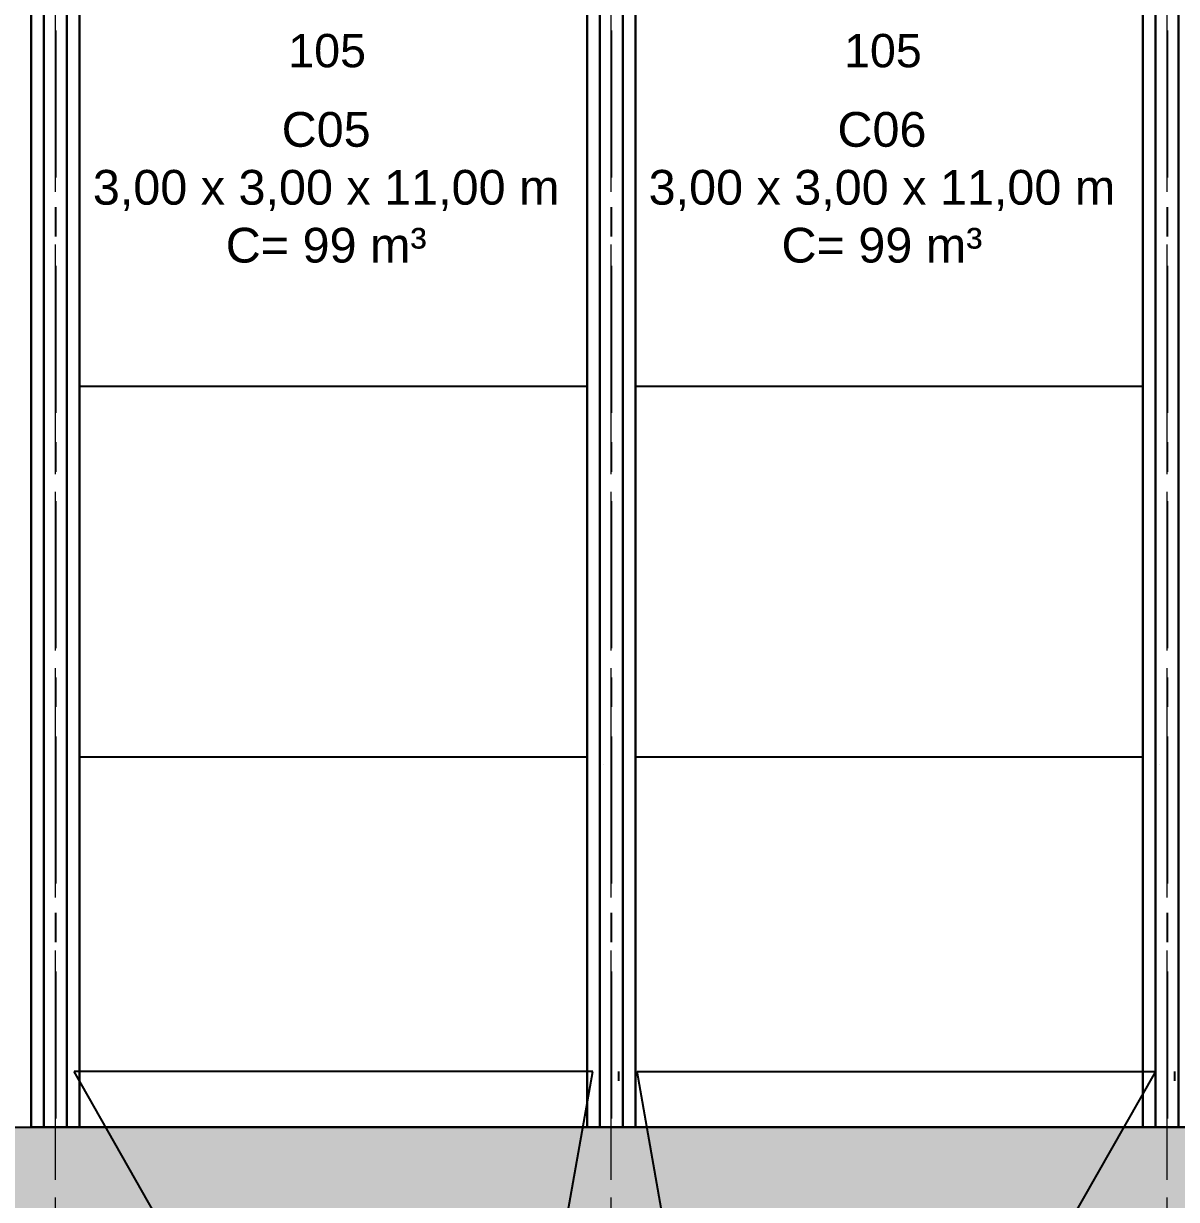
# Model space of a CAD drawing. Header units: millimetres. Extents: x 3220 to 226993, y 817 to 176024.
# Drawn here: x 149096 to 155319, y 87152 to 93500 of the extents above; entities that cross this region are included whole.
import ezdxf

# ---------------------------------------------------------------- set-up
doc = ezdxf.new("R2010")
doc.units = ezdxf.units.MM
doc.linetypes.add('AXES', pattern=[50.8, 31.75, -6.35, 6.35, -6.35])
doc.layers.add('Axe', color=1, linetype='AXES', lineweight=9)
doc.layers.add('DESSIN', color=7, linetype='Continuous', lineweight=25)
doc.layers.add('Repère', color=76, linetype='Continuous')
doc.styles.add('ARIAL_BOLD', font='arial.ttf')
doc.styles.get("Standard").update_dxf_attribs({"font": 'arial.ttf'})

# ---------------------------------------------------------------- blocks, each defined once
blk = doc.blocks.new('cell 2.5x2.5x10.2')
at = {"layer": 'Axe', "lineweight": -3, "ltscale": 25}
for p, q in [((0, 1000), (0, -10000)), ((3000, 1000), (3000, -10000))]:
    blk.add_line(p, q, dxfattribs=at)
at = {"layer": 'DESSIN', "color": 4}
for p, q in [((-130.5, -10000), (-130.5, 1000)), ((-130.5, 988), (-130.5, -10000)), ((-62.1, -10000), (-62.1, 1000)), ((-62.1, 988), (-62.1, -10000)), ((62.1, -10000), (62.1, 1000)), ((62.1, 988), (62.1, -10000)), ((130.5, -10000), (130.5, 1000)), ((130.5, 988), (130.5, -10000)), ((2869.5, -10000), (2869.5, 1000)), ((2869.5, 988), (2869.5, -10000)), ((2937.9, -10000), (2937.9, 1000)), ((2937.9, 988), (2937.9, -10000)), ((3062.1, -10000), (3062.1, 1000)), ((3062.1, 988), (3062.1, -10000)), ((3130.5, -10000), (3130.5, 1000)), ((3130.5, 988), (3130.5, -10000)), ((130.5, -6000), (2869.5, -6000)), ((130.5, -8000), (2869.5, -8000)), ((3130.5, -10000), (-130.5, -10000)), ((2910, -10000), (90, -10000))]:
    blk.add_line(p, q, dxfattribs=at)
at = {"layer": 'DESSIN'}
blk.add_line((2959, -8040), (2959, -8039.7), dxfattribs=at)
blk = doc.blocks.new('section c-d')
h = blk.add_hatch()
h.set_pattern_fill('AR-CONC', color=256, scale=3)
h.set_pattern_definition([(50, (0, 2000), (546.554, -47.817), [57.15, -628.65]), (355, (0, 2000), (-105.73, 573.17), [45.72, -502.922]), (100.4514, (45.55, 1996), (440.824, 525.353), [48.57, -534.271]), (46.1842, (0, 2152.4), (813.237, -126.127), [85.725, -942.975]), (96.6356, (67.8, 2141.9), (712.212, 742.278), [72.855, -801.407]), (351.184, (0, 2152.4), (712.212, 742.278), [68.58, -754.38]), (21, (76.2, 2114.3), (454.843, -306.7956), [57.15, -628.65]), (326, (76.2, 2114.3), (185.406, 552.564), [45.72, -502.92]), (71.4514, (114.1, 2088.73), (640.249, 245.768), [48.57, -534.27]), (37.5, (0, 2000), (9.2658, 253.6651), [0, -496.824, 0, -510.54, 0, -504.825]), (7.5, (0, 2000), (200.459, 300.5417), [0, -291.084, 0, -485.394, 0, -192.405]), (327.5, (-169.93, 2000), (406.7718, -17.1862), [0, -190.5, 0, -594.36, 0, -788.67]), (317.5, (-246.13, 2000), (444.3875, 76.2795), [0, -247.65, 0, -394.716, 0, -560.07])])
h.paths.add_polyline_path([(0, 9500), (-250, 9500), (-250, 5000), (0, 5000)])
h.paths.add_polyline_path([(250, 9500), (0, 9500), (0, 5000), (250, 5000)])
h.paths.add_polyline_path([(0, 10000), (-250, 10000), (-250, 9500), (0, 9500)])
h.paths.add_polyline_path([(3000, 10000), (0, 10000), (0, 9500), (250, 9500), (3000, 9500)])
h.paths.add_polyline_path([(6000, 10000), (3000, 10000), (3000, 9500), (6000, 9500)])
h.paths.add_polyline_path([(9000, 10000), (6000, 10000), (6000, 9500), (9000, 9500)])
h.paths.add_polyline_path([(12000, 10000), (9000, 10000), (9000, 9500), (12000, 9500)])
h.paths.add_polyline_path([(15000, 10000), (12000, 10000), (12000, 9500), (15000, 9500)])
h.paths.add_polyline_path([(24000, 10000), (15000, 10000), (15000, 9500), (15250, 9500), (17750, 9500), (24000, 9500)])
h.paths.add_polyline_path([(24000, 9500), (23750, 9500), (23750, 5000), (24000, 5000)])
h.paths.add_polyline_path([(24250, 9500), (24000, 9500), (24000, 5000), (24250, 5000)])
h.paths.add_polyline_path([(24250, 10000), (24000, 10000), (24000, 9500), (24250, 9500)])
blk.add_lwpolyline([(-250, 5000), (-250, 10000), (24250, 10000), (24250, 4000)])
at = {"layer": 'Axe', "ltscale": 15}
for p, q in [((0, -4000), (0, 33323.9)), ((3000, -4000), (3000, 33323.9)), ((6000, -4000), (6000, 33323.9))]:
    blk.add_line(p, q, dxfattribs=at)
for p in [(0, 20000), (3000, 20000)]:
    blk.add_blockref('cell 2.5x2.5x10.2', p)
blk = doc.blocks.new('cone 52 L')
at = {"color": 1}
for p, q in [((0, -100), (0, -150)), ((3000, -100), (3000, -150))]:
    blk.add_line(p, q, dxfattribs=at)
at = {"color": 4}
for p, q in [((830, -1381.4), (101, -100)), ((2900, -100), (101, -100)), ((2750, -950), (2900, -100)), ((2750, -2650), (2750, -950)), ((830, -2650), (830, -1381.4)), ((1850, -2650), (1893.1, -2550)), ((2850, -2650), (2750, -2550)), ((2850, -2650), (1850, -2650)), ((1850, -2650), (2250, -3400)), ((2850, -3400), (2850, -2650)), ((2850, -3400), (2250, -3400)), ((2250, -3400), (2250, -3440)), ((2850, -3440), (2850, -3400))]:
    blk.add_line(p, q, dxfattribs=at)
at = {"color": 5}
for p, q in [((730, -2650), (830, -2550)), ((1730, -2650), (1686.9, -2550)), ((730, -2650), (1730, -2650)), ((930, -4000), (730, -2650)), ((1730, -2650), (1730, -4000)), ((1730, -4000), (930, -4000)), ((930, -4000), (930, -4040)), ((1730, -4000), (1730, -4040))]:
    blk.add_line(p, q, dxfattribs=at)
at = {"color": 4}
for points in [[(492.5, -1060), (2830, -1060), (2830, -950), (492.5, -950)], [(750, -1491.4), (2830, -1491.4), (2830, -1381.4), (750, -1381.4)], [(750, -1868.8), (2830, -1868.8), (2830, -1758.8), (750, -1758.8)], [(750, -2368.8), (2830, -2368.8), (2830, -2258.8), (750, -2258.8)], [(2048.1, -2650), (2058.1, -2650), (2058.1, -2550), (2048.1, -2550)], [(2148.1, -2650), (2158.1, -2650), (2158.1, -2550), (2148.1, -2550)], [(2248.1, -2650), (2258.1, -2650), (2258.1, -2550), (2248.1, -2550)], [(2348.1, -2650), (2358.1, -2650), (2358.1, -2550), (2348.1, -2550)], [(2448.1, -2650), (2458.1, -2650), (2458.1, -2550), (2448.1, -2550)], [(2548.1, -2650), (2558.1, -2650), (2558.1, -2550), (2548.1, -2550)], [(2648.1, -2650), (2658.1, -2650), (2658.1, -2550), (2648.1, -2550)], [(1919.3, -3060), (2934.4, -3060), (2934.4, -2950), (1919.3, -2950)], [(2925, -3450), (2175, -3450), (2175, -3440), (2925, -3440)]]:
    blk.add_lwpolyline(points, close=True, dxfattribs=at)
blk.add_lwpolyline([(1630, -2650), (1790, -2368.8), (1950, -2650)], dxfattribs=at)
at = {"color": 5}
for points in [[(928.1, -2650), (938.1, -2650), (938.1, -2550), (928.1, -2550)], [(1028.1, -2650), (1038.1, -2650), (1038.1, -2550), (1028.1, -2550)], [(1128.1, -2650), (1138.1, -2650), (1138.1, -2550), (1128.1, -2550)], [(1228.1, -2650), (1238.1, -2650), (1238.1, -2550), (1228.1, -2550)], [(1328.1, -2650), (1338.1, -2650), (1338.1, -2550), (1328.1, -2550)], [(1428.1, -2650), (1438.1, -2650), (1438.1, -2550), (1428.1, -2550)], [(1528.1, -2650), (1538.1, -2650), (1538.1, -2550), (1528.1, -2550)], [(695.7, -3060), (1814.4, -3060), (1814.4, -2950), (695.7, -2950)], [(764.6, -3710), (1814.4, -3710), (1814.4, -3600), (764.6, -3600)], [(855, -4050), (1805, -4050), (1805, -4040), (855, -4040)]]:
    blk.add_lwpolyline(points, close=True, dxfattribs=at)
blk = doc.blocks.new('cone 53 L')
at = {"color": 2}
blk.add_blockref('cone 52 L', (0, 0), dxfattribs=at)

msp = doc.modelspace()

# ---------------------------------------------------------------- block references
at = {"color": 2}
for name, p in [('section c-d', (149268.2, 77542.4)), ('cone 52 L', (149268.2, 87942.4))]:
    msp.add_blockref(name, p, dxfattribs=at)
at = {"color": 2, "xscale": -1}
msp.add_blockref('cone 53 L', (155308.2, 87942.4), dxfattribs=at)

# ---------------------------------------------------------------- texts
at = {"color": 30, "char_height": 187.5, "width": 3156.781, "attachment_point": 5, "style": 'ARIAL_BOLD'}
for s, insert in [('C05\\P3,00 x 3,00 x 11,00 m\\PC= 99 m³', (150729.4, 92615)), ('C06\\P3,00 x 3,00 x 11,00 m\\PC= 99 m³', (153729.4, 92615))]:
    msp.add_mtext(s, dxfattribs=dict(at, insert=insert))
at = {"layer": 'Repère', "char_height": 180, "attachment_point": 1}
for insert in [(150524.9, 93444.2), (153524.9, 93444.2)]:
    msp.add_mtext_dynamic_manual_height_columns('105', width=631.382, gutter_width=12.5, heights=[0], dxfattribs=dict(at, insert=insert))

doc.saveas('drawing.dxf')
